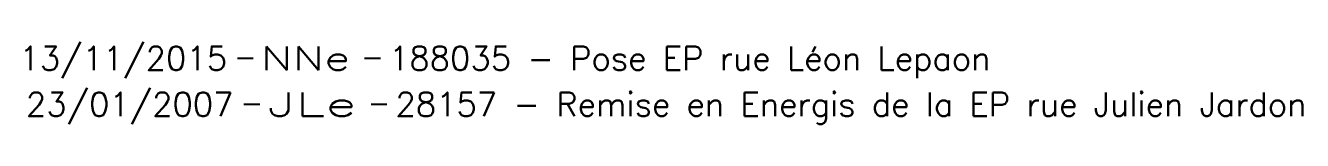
# Model space of a CAD drawing. Header units: millimetres. Extents: x 257011 to 257981, y 142997 to 144000.
# Drawn here: x 257941.09 to 257981.41, y 143260.35 to 143262.95 of the extents above; entities that cross this region are included whole.
import ezdxf
from ezdxf.enums import TextEntityAlignment as Align

# ---------------------------------------------------------------- set-up
doc = ezdxf.new("R2010")
doc.units = ezdxf.units.MM
doc.layers.get('0').update_dxf_attribs({"linetype": 'CONTINUOUS'})
doc.layers.add('E_910', color=7, linetype='CONTINUOUS', plot=False)
doc.styles.get("Standard").update_dxf_attribs({"font": 'romans.shx', "width": 0.85})

# ---------------------------------------------------------------- blocks, each defined once
blk = doc.blocks.new('GIS_MODF')
at = {"color": 0, "linetype": 'Continuous', "flags": 128}
for points in [[(-2.257, -0.012), (-1.757, -0.012)], [(1.758, -0.012), (2.258, -0.012)]]:
    blk.add_lwpolyline(points, dxfattribs=at)
at = {"color": 0, "linetype": 'Continuous'}
blk.add_attdef('DATE', text='', height=0.75, dxfattribs=at).set_placement((-2.583, -0.387), align=Align.RIGHT)
at = {"color": 0, "linetype": 'Continuous', "width": 3.590909}
blk.add_attdef('USER', text='', height=0.75, dxfattribs=at).set_placement((-1.516, -0.387), (1.306, -0.387), align=Align.FIT)
at = {"color": 0, "linetype": 'Continuous'}
blk.add_attdef('DESC', (2.528, -0.387), '', height=0.75, dxfattribs=at)

msp = doc.modelspace()

# ---------------------------------------------------------------- block references
at = {"layer": 'E_910'}
ref = msp.add_blockref('GIS_MODF', (257950.036, 143262.441), dxfattribs=at)
ref.add_attrib('DATE', '13/11/2015', dxfattribs={"layer": '0', "color": 0, "linetype": 'Continuous', "height": 0.75}).set_placement((257947.453, 143262.054), align=Align.RIGHT)
ref.add_attrib('USER', 'NNe', dxfattribs={"layer": '0', "color": 0, "linetype": 'Continuous', "height": 0.75, "width": 1.338983}).set_placement((257948.52, 143262.054), (257951.341, 143262.054), align=Align.FIT)
ref.add_attrib('DESC', '188035 - Pose EP rue Léon Lepaon', (257952.563, 143262.054), dxfattribs={"layer": '0', "color": 0, "linetype": 'Continuous', "height": 0.75})
ref = msp.add_blockref('GIS_MODF', (257950.24, 143260.989), dxfattribs=at)
ref.add_attrib('DATE', '23/01/2007', dxfattribs={"layer": '0', "color": 0, "linetype": 'Continuous', "height": 0.75}).set_placement((257947.658, 143260.602), align=Align.RIGHT)
ref.add_attrib('USER', 'JLe', dxfattribs={"layer": '0', "color": 0, "linetype": 'Continuous', "height": 0.75, "width": 1.645833}).set_placement((257948.725, 143260.602), (257951.546, 143260.602), align=Align.FIT)
ref.add_attrib('DESC', '28157 - Remise en Energis de la EP rue Julien Jardon', (257952.768, 143260.602), dxfattribs={"layer": '0', "color": 0, "linetype": 'Continuous', "height": 0.75})

doc.saveas('drawing.dxf')
